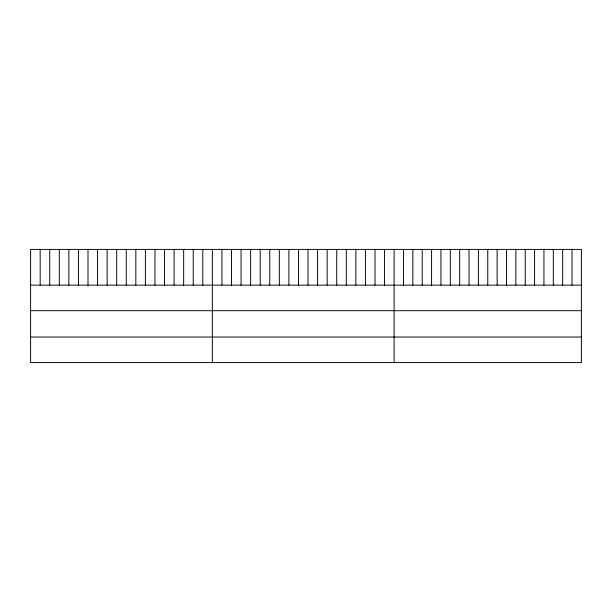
<?xml version="1.0" encoding="UTF-8"?>
<svg xmlns="http://www.w3.org/2000/svg" width="612" height="612" viewBox="0 0 612 612"><rect width="100%" height="100%" fill="white"/><g stroke="black" fill="none" stroke-linecap="round" stroke-linejoin="round"><path stroke-width="0.92" d="M30.6 285.131L581.4 285.131M30.6 310.689L581.4 310.689M30.6 337.028L581.4 337.028M572.036 249.413L572.036 285.131M562.673 249.413L562.673 285.131M553.309 249.413L553.309 285.131M543.946 249.413L543.946 285.131M534.582 249.413L534.582 285.131M525.218 249.413L525.218 285.131M515.855 249.413L515.855 285.131M506.491 249.413L506.491 285.131M497.128 249.413L497.128 285.131M487.764 249.413L487.764 285.131M478.4 249.413L478.4 285.131M469.037 249.413L469.037 285.131M459.673 249.413L459.673 285.131M450.31 249.413L450.31 285.131M440.946 249.413L440.946 285.131M431.582 249.413L431.582 285.131M422.219 249.413L422.219 285.131M412.855 249.413L412.855 285.131M403.492 249.413L403.492 285.131M394.128 249.413L394.128 362.587M384.558 249.413L384.558 285.131M374.995 249.413L374.995 285.131M365.425 249.413L365.425 285.131M355.863 249.413L355.863 285.131M346.293 249.413L346.293 285.131M336.73 249.413L336.73 285.131M327.16 249.413L327.16 285.131M317.597 249.413L317.597 285.131M308.027 249.413L308.027 285.131M298.465 249.413L298.465 285.131M288.895 249.413L288.895 285.131M279.332 249.413L279.332 285.131M269.762 249.413L269.762 285.131M260.199 249.413L260.199 285.131M250.629 249.413L250.629 285.131M241.067 249.413L241.067 285.131M231.497 249.413L231.497 285.131M221.934 249.413L221.934 285.131M212.364 249.413L212.364 362.587M202.794 249.413L202.794 285.131M193.231 249.413L193.231 285.131M183.661 249.413L183.661 285.131M174.099 249.413L174.099 285.131M164.529 249.413L164.529 285.131M154.966 249.413L154.966 285.131M145.396 249.413L145.396 285.131M135.833 249.413L135.833 285.131M126.263 249.413L126.263 285.131M116.701 249.413L116.701 285.131M107.131 249.413L107.131 285.131M97.568 249.413L97.568 285.131M87.998 249.413L87.998 285.131M78.435 249.413L78.435 285.131M68.865 249.413L68.865 285.131M59.303 249.413L59.303 285.131M49.733 249.413L49.733 285.131M40.17 249.413L40.17 285.131M581.4 249.413L30.6 249.413L30.6 362.587L581.4 362.587L581.4 249.413"/></g></svg>
